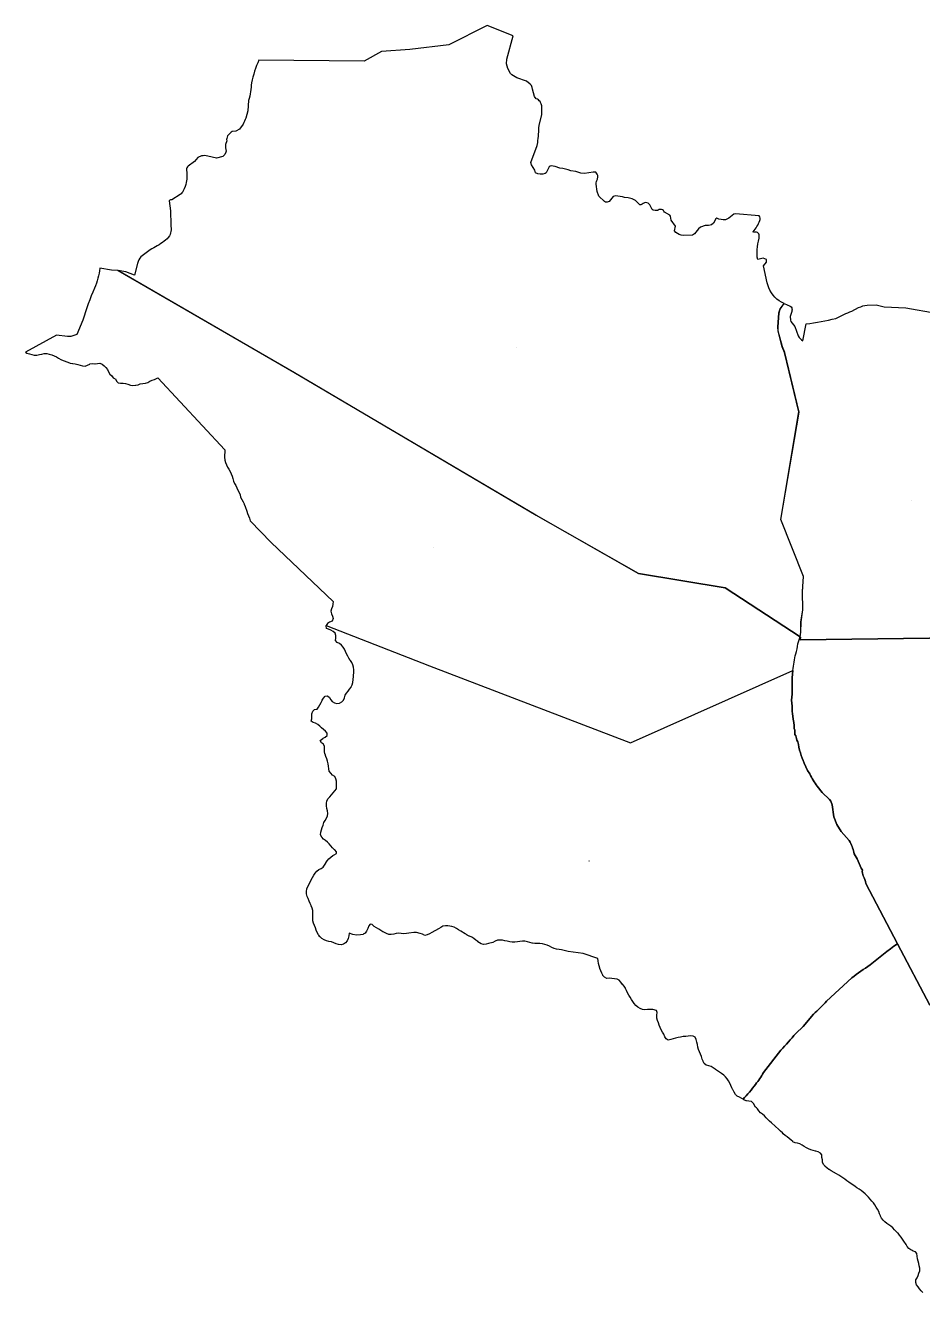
# Model space of a CAD drawing. Header units: metres. Extents: x -4406421 to 6012633, y 6449185 to 13337258.
# Drawn here: x 3140571 to 3349728, y 6637481 to 6932786 of the extents above; entities that cross this region are included whole.
import ezdxf

# ---------------------------------------------------------------- set-up
doc = ezdxf.new("R2010")
doc.units = ezdxf.units.M
doc.header["$LTSCALE"] = 20
doc.header["$MEASUREMENT"] = 0
doc.header["$PDMODE"] = 66
doc.header["$PDSIZE"] = 1
doc.linetypes.add('ACAD_ISO14W100', pattern=[25.5, 12, -3, 0.5, -3, 0.5, -3, 0.5, -3])
doc.layers.add('LIMDEP', color=9, linetype='CONTINUOUS')

msp = doc.modelspace()

# ---------------------------------------------------------------- linework, layer by layer
at = {"layer": 'LIMDEP', "linetype": 'Continuous'}
for points in [[(3321140, 6790303), (3321329, 6791403), (3321371, 6793765), (3321817, 6796577), (3321695, 6800821), (3321983, 6804372), (3316657, 6817616), (3320911, 6842689), (3317566, 6856561), (3317036, 6857883), (3316068, 6861538), (3316024, 6862479), (3316258, 6865786), (3316548, 6866677), (3317440, 6867966, -0.2016002), (3313861, 6871657), (3313461, 6872770), (3312613, 6876714), (3313336, 6877568), (3313307, 6878210), (3312585, 6878543), (3311293, 6878245), (3311128, 6878785), (3311178, 6880549, -0.0598085), (3311618, 6883161), (3311599, 6883759, 0.2853941), (3311243, 6884518, 0.1628128), (3310270, 6884536), (3310238, 6884668, 0.0646866), (3311788, 6887276, 0.264996), (3311584, 6888381), (3306064, 6888857), (3305721, 6888774), (3304567, 6887857), (3303757, 6887500, -0.1662068), (3301785, 6887878), (3301513, 6887729), (3300950, 6886689), (3300535, 6886272, -0.0978856), (3299063, 6886169), (3297970, 6885730), (3297504, 6885378), (3296551, 6884242), (3296066, 6883913), (3294014, 6883844), (3293423, 6883900, -0.1657377), (3291913, 6884871), (3292090, 6885972), (3291073, 6887417), (3290979, 6888291), (3290817, 6888543), (3289546, 6889286, 0.2372399), (3288887, 6889850), (3288317, 6889885, -0.2002945), (3287407, 6889613), (3286885, 6889715), (3286665, 6889888), (3286164, 6890977), (3285734, 6891379), (3285171, 6891524, 0.085341), (3284071, 6890961), (3283826, 6890934), (3282765, 6891979), (3281981, 6892386), (3281119, 6892594), (3280236, 6892653, 0.0681481), (3278174, 6893025), (3277615, 6892926), (3276674, 6891778), (3276421, 6891640, -0.3073262), (3275593, 6891735), (3274262, 6892985), (3273839, 6894052), (3273599, 6895810, -0.1395974), (3273951, 6896925), (3274038, 6897514, 0.1834298), (3273546, 6898558), (3272965, 6898591), (3270896, 6898285), (3270020, 6898324), (3268920, 6898757), (3267747, 6898889, 0.0456287), (3265167, 6899515), (3264048, 6899903), (3263130, 6900062, 0.2886967), (3262702, 6899798), (3261972, 6898442), (3261749, 6898250, -0.2377856), (3259493, 6898426), (3259324, 6899010), (3258522, 6900246), (3258383, 6900820), (3259837, 6904806), (3259991, 6905463, 0.0264044), (3260305, 6909427), (3260942, 6912000), (3260961, 6913996, 0.0978003), (3260547, 6915029, 0.1208173), (3259667, 6915688), (3259252, 6916200), (3258765, 6917897), (3258716, 6918340, 0.1286011), (3258268, 6919095), (3257406, 6919787), (3255104, 6920582), (3253938, 6921223), (3253635, 6921539), (3253020, 6922712), (3252702, 6923780), (3252827, 6924880), (3254281, 6930364), (3248204, 6932786), (3239267, 6928283), (3230230, 6927140), (3223595, 6926700), (3219546, 6924422), (3195020, 6924686, 0.0458236), (3193252, 6919397, -0.0734153), (3192580, 6915267), (3192464, 6912870), (3191957, 6911138, 0.0715902), (3191382, 6909760), (3190468, 6908561), (3189671, 6908163), (3188768, 6908040), (3188515, 6907923), (3187692, 6907025, 0.143229), (3187506, 6905845), (3187233, 6904985, 0.0845888), (3187351, 6903491), (3187310, 6903202), (3187038, 6902663), (3186616, 6902241), (3185150, 6901870), (3183110, 6902337, 0.0987374), (3181613, 6902364), (3180797, 6901987), (3180004, 6901079), (3178498, 6899996, 0.1945007), (3178127, 6899155, -0.0819774), (3178089, 6896205, -0.0652539), (3177394, 6894257, -0.0947337), (3176661, 6893350), (3174755, 6892165, 0.2198024), (3174133, 6891918), (3174404, 6889553), (3174453, 6886317), (3174584, 6885134, -0.0821752), (3174161, 6883714, -0.091789), (3172917, 6882494, -0.0369905), (3169662, 6880442), (3167515, 6878863, 0.1294811), (3166714, 6877299), (3166034, 6874586), (3164008, 6875383), (3162183, 6875660), (3203277, 6851916), (3259638, 6818673), (3283518, 6805076), (3303684, 6801713)], [(3234746, 6783510), (3281650, 6765630), (3319490, 6782459, -0.0417571), (3320150, 6786351, 0.0494289), (3320640, 6788654), (3321140, 6790303), (3303672, 6801707), (3283496, 6805062), (3259595, 6818657), (3203178, 6851913), (3162153, 6875677), (3160637, 6875734), (3157938, 6876212, -0.0626348), (3156715, 6871558, 0.0259897), (3153944, 6864105), (3152599, 6860734), (3151167, 6860315), (3150422, 6860259), (3147800, 6860559), (3140571, 6856632), (3140933, 6856377), (3141507, 6856217), (3142081, 6856056), (3142664, 6855963), (3143263, 6855959), (3143839, 6856054), (3144405, 6856182), (3144991, 6856300), (3145580, 6856295), (3146154, 6856157), (3146719, 6855985), (3147294, 6855791), (3147822, 6855552), (3148312, 6855233), (3148841, 6854960), (3149378, 6854721), (3150492, 6854265), (3151037, 6854082), (3151598, 6854020), (3151628, 6854010), (3152210, 6853916), (3152783, 6853789), (3153348, 6853606), (3153932, 6853456), (3154503, 6853406), (3155066, 6853601), (3155598, 6853871), (3155598, 6853883), (3156175, 6853955), (3156765, 6853939), (3156813, 6853951), (3157361, 6854023), (3157950, 6854040), (3158485, 6853844), (3158929, 6853446), (3159372, 6853048), (3159729, 6852581), (3159952, 6852022), (3160280, 6851531), (3160704, 6851133), (3161061, 6850643), (3161529, 6850402), (3161549, 6850391), (3161790, 6849854), (3161791, 6849843), (3162185, 6849455), (3162784, 6849416), (3163372, 6849433), (3163955, 6849316), (3164490, 6849143), (3165084, 6848949), (3165664, 6848888), (3166262, 6848938), (3166291, 6848950), (3166848, 6849010), (3167360, 6849291), (3167948, 6849319), (3168545, 6849380), (3169089, 6849573), (3169590, 6849909), (3170123, 6850135), (3170698, 6850284), (3171483, 6850617), (3187089, 6833860), (3187047, 6833259), (3187013, 6832670), (3187019, 6832082), (3187093, 6831506), (3187094, 6831495), (3187236, 6830933), (3187236, 6830922), (3187457, 6830373), (3187725, 6829858), (3187725, 6829847), (3188033, 6829345), (3188311, 6828831), (3188321, 6828820), (3188580, 6828294), (3188771, 6827733), (3188923, 6827182), (3188923, 6827160), (3189124, 6826610), (3189354, 6826061), (3189613, 6825535), (3189881, 6824999), (3190130, 6824472), (3190379, 6823946), (3190380, 6823935), (3190619, 6823387), (3190752, 6822813), (3191020, 6822287), (3191308, 6821773), (3191557, 6821258), (3191567, 6821247), (3191777, 6820698), (3192169, 6819576), (3192379, 6819027), (3192608, 6818500), (3192609, 6818478), (3192790, 6817916), (3192961, 6817366), (3197896, 6812279), (3212326, 6798507), (3212243, 6797928), (3212244, 6797917), (3212160, 6797360), (3212160, 6797337), (3211930, 6796799), (3211930, 6796788), (3211797, 6796252), (3211797, 6796241), (3211958, 6795679), (3211968, 6795668), (3212196, 6795130), (3212337, 6794556), (3212069, 6793950), (3211499, 6793714), (3210999, 6793413), (3210729, 6792907)], [(3234746, 6783510), (3281650, 6765630), (3319490, 6782459), (3319312, 6780738), (3319333, 6776957), (3319160, 6775546), (3319329, 6774140, 0.0532921), (3319444, 6771780, -0.0378505), (3319790, 6768958), (3319953, 6768517), (3319968, 6767574, -0.1166327), (3320378, 6766228), (3320618, 6765832, 0.0475301), (3322086, 6760843), (3322872, 6759125), (3323418, 6758346, 0.0396267), (3325124, 6755512), (3326313, 6754044), (3328009, 6752395), (3328306, 6752023), (3328601, 6751129), (3328993, 6748318), (3329709, 6746566), (3330714, 6744962), (3332590, 6742839), (3332829, 6742432, -0.0779165), (3333732, 6739740), (3334459, 6738531), (3335412, 6736360), (3335670, 6735965, 0.1019818), (3335845, 6734570, -0.1210689), (3336511, 6732816), (3343853, 6718783, 0.0215242), (3337484, 6713835, 0.0255673), (3333231, 6710834), (3327333, 6705377, -0.0307962), (3324304, 6702380), (3321884, 6699469), (3320140, 6697877, -0.0262897), (3316646, 6694016), (3312627, 6688758, -0.0360778), (3310780, 6686009, -0.0229571), (3307856, 6682532), (3307573, 6682704), (3307065, 6683006), (3306520, 6683252), (3306117, 6683666), (3305818, 6684182), (3305529, 6684698), (3305499, 6684753), (3305250, 6685226), (3304758, 6686293), (3304478, 6686809), (3304150, 6687314), (3303794, 6687784), (3303372, 6688176), (3302873, 6688511), (3302384, 6688835), (3301886, 6689159), (3301406, 6689494), (3301357, 6689527), (3300926, 6689863), (3300447, 6690198), (3299865, 6690321), (3299320, 6690500), (3299301, 6690499), (3298831, 6690846), (3298830, 6690857), (3298560, 6691362), (3298550, 6691384), (3298357, 6691924), (3298144, 6692486), (3297708, 6693576), (3297514, 6694138), (3297514, 6694160), (3297340, 6694701), (3297213, 6695275), (3297125, 6695861), (3296970, 6696435), (3296718, 6696985), (3296258, 6697276), (3295639, 6697287), (3295050, 6697221), (3294500, 6697166), (3294462, 6697166), (3293872, 6697144), (3293294, 6697044), (3292716, 6696934), (3292138, 6696790), (3291571, 6696613), (3291004, 6696436), (3290435, 6696325), (3290425, 6696336), (3289936, 6696638), (3289917, 6696648), (3289608, 6697130), (3289375, 6697681), (3289075, 6698196), (3288775, 6698701), (3288765, 6698723), (3288533, 6699240), (3288522, 6699284), (3288339, 6699802), (3288144, 6700353), (3287921, 6700903), (3287775, 6701477), (3287782, 6702121), (3287828, 6702754), (3287655, 6703205), (3286847, 6703423), (3286179, 6703443), (3285589, 6703443), (3284990, 6703410), (3284417, 6703487), (3284408, 6703498), (3283862, 6703709), (3283343, 6703999), (3283333, 6704010), (3282891, 6704378), (3282504, 6704826), (3282485, 6704847), (3282156, 6705307), (3281827, 6705800), (3281537, 6706304), (3281255, 6706831), (3280955, 6707336), (3280683, 6707863), (3280451, 6708380), (3280441, 6708402), (3280131, 6708895), (3279754, 6709353), (3279724, 6709397), (3279377, 6709812), (3278981, 6710259), (3278482, 6710515), (3278443, 6710525), (3277879, 6710614), (3277297, 6710713), (3276705, 6710757), (3276115, 6710701), (3275597, 6710968), (3275201, 6711415), (3275200, 6711426), (3274919, 6711930), (3274909, 6711941), (3274685, 6712480), (3274519, 6713043), (3274499, 6713087), (3274343, 6713605), (3274333, 6713638), (3274196, 6714179), (3274195, 6714201), (3274106, 6714765), (3274027, 6715351), (3270603, 6716502), (3267115, 6716951), (3265567, 6717330), (3264964, 6717406), (3264391, 6717494), (3263826, 6717648), (3263806, 6717648), (3263297, 6717903), (3262777, 6718192), (3262230, 6718424), (3261673, 6718634), (3261098, 6718777), (3260505, 6718842), (3259924, 6718841), (3259905, 6718841), (3259333, 6718840), (3258750, 6718905), (3258730, 6718915), (3258194, 6719081), (3257618, 6719257), (3257034, 6719367), (3256442, 6719398), (3255862, 6719341), (3255273, 6719218), (3254703, 6719128), (3254111, 6719159), (3254063, 6719158), (3253518, 6719246), (3252886, 6719354), (3252360, 6719487), (3251786, 6719585), (3251174, 6719616), (3250593, 6719581), (3250055, 6719380), (3249538, 6719102), (3248545, 6718869), (3247996, 6718712), (3247977, 6718701), (3247387, 6718643), (3246803, 6718752), (3246074, 6719235), (3246015, 6719289), (3245610, 6719613), (3245610, 6719624), (3245146, 6719980), (3244635, 6720279), (3244106, 6720544), (3244057, 6720576), (3243576, 6720809), (3243527, 6720841), (3243066, 6721097), (3242044, 6721695), (3241542, 6722016), (3241040, 6722338), (3240519, 6722625), (3239972, 6722801), (3239077, 6722936), (3238476, 6722933), (3237905, 6722853), (3237408, 6722542), (3236902, 6722219), (3235311, 6721427), (3234785, 6721126), (3234258, 6720859), (3234249, 6720847), (3233708, 6720735), (3233169, 6720977), (3232601, 6721208), (3231734, 6721409), (3231153, 6721373), (3229974, 6721212), (3229384, 6721142), (3228803, 6721117), (3228783, 6721116), (3228210, 6721169), (3227617, 6721210), (3227027, 6721162), (3226448, 6721026), (3225869, 6720912), (3225287, 6720942), (3224739, 6721151), (3224719, 6721162), (3223943, 6721564), (3223894, 6721585), (3223441, 6721874), (3222929, 6722183), (3222417, 6722492), (3221914, 6722835), (3221379, 6723299), (3220941, 6723343), (3220641, 6722936), (3220384, 6722342), (3220118, 6721725), (3219772, 6721239), (3219303, 6720983), (3219303, 6720972), (3218725, 6720835), (3218705, 6720835), (3217766, 6720778), (3216889, 6720956), (3216056, 6721279), (3215936, 6720654), (3215807, 6720018), (3215807, 6720007), (3215569, 6719468), (3215223, 6718960), (3214756, 6718649), (3214176, 6718567), (3213565, 6718585), (3213007, 6718770), (3212988, 6718781), (3212458, 6719012), (3211919, 6719253), (3211335, 6719327), (3211335, 6719338), (3210750, 6719434), (3210220, 6719687), (3209708, 6720006), (3209707, 6720017), (3209271, 6720384), (3209251, 6720394), (3208970, 6720764), (3208910, 6720851), (3208624, 6721388), (3208378, 6721925), (3208357, 6721980), (3208179, 6722475), (3208179, 6722486), (3207951, 6723024), (3207705, 6723562), (3207704, 6723573), (3207593, 6724136), (3207592, 6724158), (3207577, 6724735), (3207576, 6724757), (3207562, 6725323), (3207566, 6725922), (3207550, 6726510), (3207438, 6727084), (3207220, 6727634), (3207200, 6727667), (3206992, 6728183), (3206973, 6728193), (3206736, 6728720), (3206488, 6729291), (3206290, 6729807), (3206129, 6730391), (3206085, 6730978), (3206216, 6731548), (3206444, 6732098), (3206711, 6732671), (3206940, 6733176), (3207486, 6734223), (3207783, 6734741), (3208110, 6735227), (3208497, 6735681), (3208944, 6736058), (3209491, 6736306), (3209978, 6736607), (3209988, 6736618), (3210335, 6737082), (3210652, 6737590), (3210652, 6737601), (3210960, 6738097), (3211327, 6738550), (3211753, 6738972), (3212229, 6739350), (3212536, 6739513), (3213072, 6739849), (3213091, 6740238), (3212681, 6740683), (3212661, 6740704), (3212174, 6741136), (3212164, 6741147), (3211784, 6741592), (3211413, 6742049), (3210994, 6742460), (3210509, 6742825), (3210052, 6743190), (3209671, 6743647), (3209405, 6744173), (3209438, 6744762), (3209609, 6745321), (3209779, 6745892), (3209969, 6746451), (3210168, 6747011), (3210457, 6747518), (3210456, 6747529), (3210784, 6748015), (3211003, 6748564), (3211086, 6749144), (3210983, 6749729), (3210881, 6750315), (3210788, 6750901), (3210773, 6751489), (3210885, 6752080), (3211153, 6752597), (3211531, 6753051), (3212723, 6754379), (3213061, 6754865), (3213095, 6755443), (3213094, 6755454), (3213099, 6756043), (3213099, 6756054), (3213094, 6756631), (3212962, 6757216), (3212677, 6757719), (3212201, 6758084), (3212191, 6758095), (3211763, 6758495), (3211420, 6758963), (3211298, 6759526), (3211244, 6760146), (3211142, 6760710), (3211010, 6761295), (3211010, 6761306), (3210821, 6761856), (3210583, 6762394), (3210423, 6762967), (3210412, 6763011), (3210319, 6763586), (3210268, 6764084), (3210281, 6764717), (3210063, 6765266), (3209577, 6765609), (3209281, 6766145), (3209911, 6766639), (3209969, 6766662), (3210469, 6766908), (3210898, 6767274), (3210931, 6767863), (3210549, 6768331), (3210092, 6768696), (3210082, 6768707), (3209625, 6769062), (3209196, 6769473), (3208757, 6769861), (3208243, 6770159), (3207674, 6770333), (3207228, 6770610), (3207340, 6771201), (3207364, 6771790), (3207388, 6772379), (3207587, 6772961), (3207977, 6773348), (3208578, 6773464), (3208937, 6773917), (3209225, 6774446), (3209494, 6774985), (3209754, 6775502), (3209773, 6775503), (3210082, 6775999), (3210471, 6776453), (3210985, 6776543), (3211463, 6776145), (3211758, 6775631), (3212110, 6775196), (3212644, 6774909), (3213212, 6774779), (3213805, 6774850), (3214324, 6775129), (3214713, 6775560), (3214982, 6776100), (3215133, 6776670), (3215462, 6777155), (3215821, 6777630), (3216150, 6778115), (3216499, 6778601), (3216498, 6778612), (3216788, 6779108), (3216891, 6779687), (3216890, 6779721), (3216954, 6780277), (3217105, 6782056), (3217159, 6782635), (3217096, 6783221), (3216945, 6783795), (3216689, 6784321), (3216326, 6784800), (3216316, 6784811), (3216011, 6785292), (3215705, 6785828), (3215439, 6786332), (3215231, 6786882), (3214984, 6787408), (3214659, 6787911), (3214277, 6788368), (3214277, 6788379), (3213819, 6788734), (3213286, 6788987), (3212895, 6789410), (3212909, 6790009), (3212909, 6790020), (3212943, 6790609), (3212763, 6791171), (3212296, 6791525), (3211800, 6791835), (3211248, 6792054), (3210784, 6792276), (3210720, 6792884), (3210719, 6792895), (3210729, 6792907)]]:
    msp.add_lwpolyline(points, format="xyb", close=True, dxfattribs=at)
for points in [[(3381506, 6790362), (3321181, 6789572), (3321278, 6790217), (3321140, 6790303), (3321328, 6791404), (3321369, 6793766), (3321813, 6796579), (3321689, 6800824), (3321976, 6804377), (3316643, 6817622), (3320890, 6842703), (3317542, 6856579), (3317011, 6857901), (3316043, 6861556), (3315999, 6862498), (3316232, 6865806), (3316522, 6866697), (3317415, 6867986), (3318827, 6867365, -0.2317308), (3319196, 6866971, -0.1798351), (3319200, 6866073), (3318815, 6864959), (3318937, 6864073), (3319039, 6863809), (3319969, 6862648), (3320728, 6860408, 0.0937014), (3321835, 6859239), (3322569, 6863252, 0.0382994), (3329485, 6864496, -0.0404525), (3333238, 6866202), (3334806, 6867022, -0.0961218), (3336790, 6867582), (3338869, 6867643), (3340759, 6867181), (3345834, 6866949), (3352844, 6865697)], [(3351385, 6704459), (3343853, 6718783), (3336511, 6732816, 0.1210689), (3335845, 6734570, -0.1019818), (3335670, 6735965), (3335412, 6736360), (3334459, 6738531), (3333732, 6739740, 0.0779165), (3332829, 6742432), (3332590, 6742839), (3330714, 6744962), (3329709, 6746566), (3328993, 6748318), (3328601, 6751129), (3328306, 6752023), (3328009, 6752395), (3326313, 6754044), (3325124, 6755512, -0.0396267), (3323418, 6758346), (3322872, 6759125), (3322086, 6760843, -0.0475301), (3320618, 6765832), (3320378, 6766228, 0.1166327), (3319968, 6767574), (3319953, 6768517), (3319790, 6768958, 0.0378505), (3319444, 6771780, -0.0532921), (3319329, 6774140), (3319160, 6775546), (3319333, 6776957), (3319312, 6780738), (3319490, 6782459, -0.0417571), (3320150, 6786351, 0.0494289), (3320640, 6788654), (3321140, 6790303), (3321278, 6790217), (3321181, 6789572), (3381506, 6790362, 0.0764483)], [(3349748, 6637481), (3349396, 6637931), (3349024, 6638391), (3348643, 6638830), (3348310, 6639291), (3348148, 6639854), (3348159, 6640431), (3348479, 6640923), (3348693, 6641448), (3348868, 6642005), (3349034, 6642561), (3349033, 6642572), (3349064, 6643127), (3349064, 6643149), (3348950, 6643702), (3348818, 6644266), (3348665, 6644830), (3348533, 6645393), (3348447, 6645980), (3348353, 6646566), (3348077, 6647006), (3347507, 6647187), (3347478, 6647208), (3346993, 6647468), (3346517, 6647805), (3346145, 6648232), (3345859, 6648738), (3345348, 6649441), (3345043, 6649935), (3344728, 6650419), (3344366, 6650880), (3343984, 6651307), (3343964, 6651329), (3343574, 6651722), (3343554, 6651744), (3343154, 6652126), (3342763, 6652553), (3342334, 6652935), (3341848, 6653250), (3341848, 6653261), (3341362, 6653576), (3340932, 6653957), (3340541, 6654373), (3340522, 6654384), (3340159, 6654822), (3339892, 6655329), (3339882, 6655362), (3339672, 6655869), (3339481, 6656409), (3339213, 6656927), (3338917, 6657432), (3338602, 6657916), (3338258, 6658388), (3337894, 6658837), (3337522, 6659286), (3337140, 6659713), (3336748, 6660140), (3336328, 6660544), (3335889, 6660914), (3335421, 6661262), (3334934, 6661576), (3334419, 6661901), (3333961, 6662205), (3332558, 6663226), (3332090, 6663574), (3331622, 6663910), (3331145, 6664236), (3330658, 6664550), (3330171, 6664864), (3329666, 6665145), (3328383, 6665846), (3327905, 6666149), (3327886, 6666159), (3327456, 6666508), (3327407, 6666551), (3327035, 6666911), (3327026, 6666922), (3326633, 6667338), (3326413, 6667855), (3326365, 6668442), (3326241, 6669006), (3326241, 6669605), (3325878, 6669998), (3325334, 6670256), (3324790, 6670458), (3324742, 6670468), (3324229, 6670615), (3323666, 6670795), (3323133, 6670975), (3323123, 6670986), (3322627, 6671244), (3322130, 6671558), (3321633, 6671860), (3321127, 6672129), (3320565, 6672287), (3320546, 6672286), (3319994, 6672410), (3319488, 6672657), (3319469, 6672679), (3319048, 6673027), (3318598, 6673419), (3318139, 6673766), (3318119, 6673777), (3317661, 6674102), (3317651, 6674113), (3317230, 6674483), (3317024, 6674691), (3316621, 6675105), (3316190, 6675497), (3314475, 6677044), (3314035, 6677424), (3314025, 6677435), (3313613, 6677817), (3313603, 6677828), (3313229, 6678254), (3312827, 6678668), (3312826, 6678680), (3312376, 6679038), (3312376, 6679049), (3311926, 6679407), (3311533, 6679822, 0.1068274), (3310784, 6680708), (3310307, 6681520), (3309805, 6682055), (3309225, 6682090), (3309206, 6682089), (3308644, 6682190), (3308625, 6682190), (3308071, 6682391), (3307856, 6682532, 0.0229571), (3310780, 6686009, 0.0360778), (3312627, 6688758), (3316646, 6694016, 0.0262897), (3320140, 6697877), (3321884, 6699469), (3324304, 6702380, 0.0307962), (3327333, 6705377), (3333231, 6710834, -0.0255673), (3337484, 6713835, -0.0215242), (3343853, 6718783), (3351385, 6704459)]]:
    msp.add_lwpolyline(points, format="xyb", dxfattribs=at)
at = {"layer": 'LIMDEP', "linetype": 'ACAD_ISO14W100', "ltscale": 100}
for p in [(3254988, 6857802), (3347055, 6822037), (3235791, 6811102), (3272029, 6738064)]:
    msp.add_point(p, dxfattribs=at)

doc.saveas('drawing.dxf')
